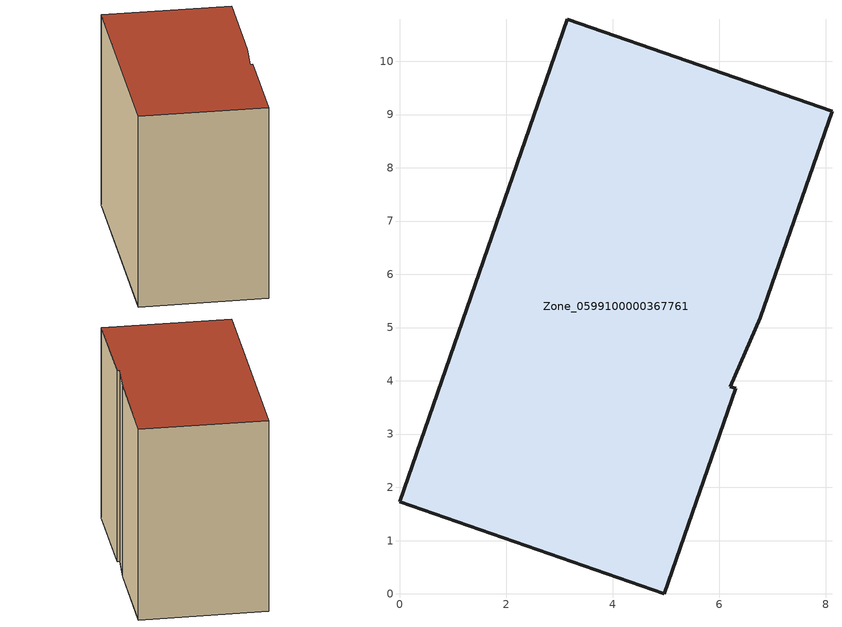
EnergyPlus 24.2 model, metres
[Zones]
Zone_0599100000367761
 floor ground (C_G): 0,1.73 3.15,10.79 8.12,9.06 6.77,5.18 6.21,3.89 6.31,3.86 4.97,0 z0
 wall outside (C_F): 3.15,10.79 0,1.73 4.97,0 6.31,3.86 6.21,3.89 6.77,5.18 8.12,9.06 3.15,10.79 z0:8.41
 roof outside (C_R): 6.77,5.18 8.12,9.06 3.15,10.79 0,1.73 4.97,0 6.31,3.86 6.21,3.89 z8.41
[BUILDING]
Pand.0599100000367761: North Axis=0; Terrain=City; Loads Convergence Tolerance Value=0.04; Temperature Convergence Tolerance Value=0.4; Solar Distribution=FullExterior; Maximum Number of Warmup Days=25; Minimum Number of Warmup Days=1
[Site:Location]
Rotterdam.The.Hague.AP_ZH_NLD Design_Conditions: Latitude=51.96; Longitude=4.45; Time Zone=1; Elevation=-4.5
[SITE:GROUNDTEMPERATURE:BUILDINGSURFACE]
18, 18, 18, 18, 18, 18, 18, 18, 18, 18, 18, 18
[MATERIAL] Thermal Absorptance=0.9; Solar Absorptance=0.7; Visible Absorptance=0.7
Name | Roughness | Thickness | Conductivity | Density | Specific Heat
G.TC.1992-2005 | MediumSmooth | 0.15 | 0.06 | 540 | 1210
F.TC.1992-2005 | Rough | 0.3 | 0.12 | 1920 | 840
R.TC.1992-2005 | MediumRough | 0.2 | 0.08 | 1500 | 1000
[CONSTRUCTION]
C_G: G.TC.1992-2005
C_F: F.TC.1992-2005
C_R: R.TC.1992-2005
[ZONE]
Zone_0599100000367761: Type=1; Multiplier=1; Ceiling Height=Autocalculate; Volume=Autocalculate; Floor Area=autocalculate; Part of Total Floor Area=Yes
[ZONEINFILTRATION:DESIGNFLOWRATE]
Infil_Zone_0599100000367761: Zone or ZoneList or Space or SpaceList=Zone_0599100000367761; Schedule=AlwaysOn; Design Flow Rate Calculation Method=Flow/Area; Flow Rate per Floor Area=0.0015; Constant Term Coefficient=1; Temperature Term Coefficient=0; Velocity Term Coefficient=0; Velocity Squared Term Coefficient=0
[HVACTEMPLATE:ZONE:IDEALLOADSAIRSYSTEM]
Zone_0599100000367761: Maximum Heating Supply Air Temperature=50; Minimum Cooling Supply Air Temperature=13; Maximum Heating Supply Air Humidity Ratio=0.0156; Minimum Cooling Supply Air Humidity Ratio=0.0077; Heating Limit=NoLimit; Cooling Limit=NoLimit; Dehumidification Control Type=ConstantSensibleHeatRatio; Cooling Sensible Heat Ratio=0.7; Dehumidification Setpoint=60; Humidification Control Type=None; Humidification Setpoint=30; Outdoor Air Method=None; Outdoor Air Flow Rate per Person=0.00944; Outdoor Air Flow Rate per Zone Floor Area=0; Outdoor Air Flow Rate per Zone=0; Demand Controlled Ventilation Type=None; Outdoor Air Economizer Type=NoEconomizer; Heat Recovery Type=None; Sensible Heat Recovery Effectiveness=0.7; Latent Heat Recovery Effectiveness=0.65
[ZONECONTROL:THERMOSTAT]
ThermostatControl_Zone_0599100000367761: Zone or ZoneList=Zone_0599100000367761; Control Type Schedule=DualSetpointControlType; Control 1=Thermostat_Zone_0599100000367761; Temperature Difference Between Cutout And Setpoint=0
[THERMOSTATSETPOINT:DUALSETPOINT]
Thermostat_Zone_0599100000367761: Heating Setpoint Temperature Schedule=HeatingSetpoint_Zone_0599100000367761; Cooling Setpoint Temperature Schedule=CoolingSetpoint_Zone_0599100000367761
[SCHEDULE:COMPACT]
HeatingSetpoint_Zone_0599100000367761: Through: 12/31, For: AllDays, Until: 24:00, 21
CoolingSetpoint_Zone_0599100000367761: Through: 12/31, For: AllDays, Until: 24:00, 24
DualSetpointControlType: Through: 12/31, For: AllDays, Until: 24:00, 4
AlwaysOn: Through: 12/31, For: AllDays, Until: 24:00, 1
